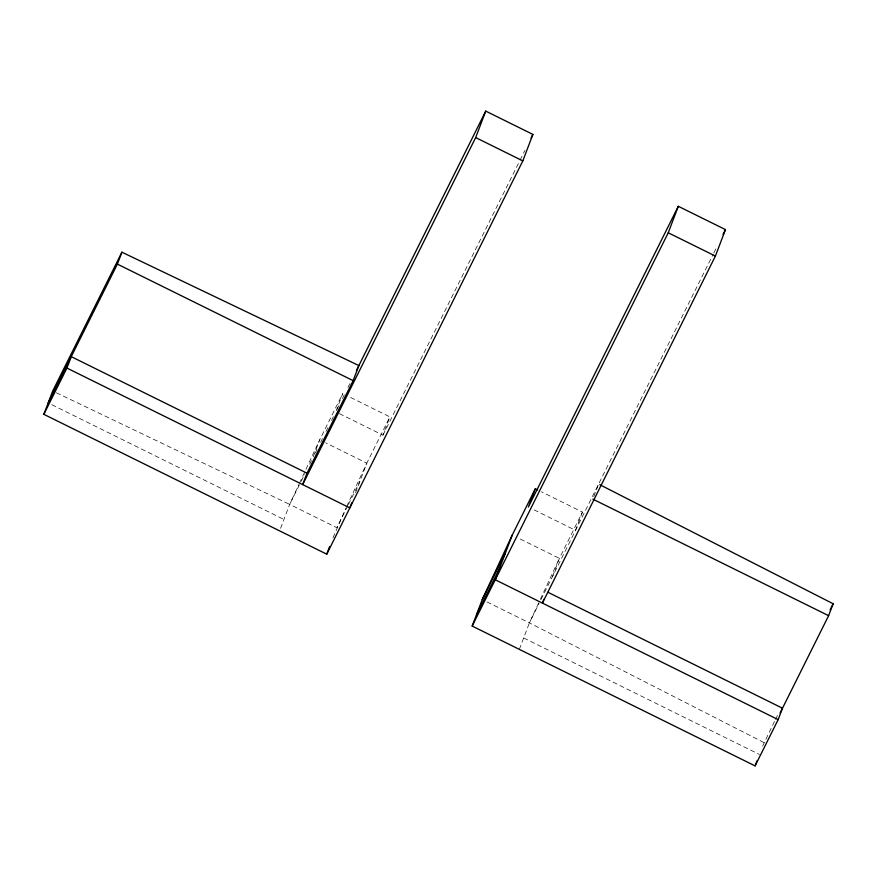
<?xml version="1.0" encoding="UTF-8"?>
<svg xmlns="http://www.w3.org/2000/svg" width="877" height="877" viewBox="0 0 877 877"><rect width="100%" height="100%" fill="white"/><g stroke="black" fill="none" stroke-linecap="round" stroke-linejoin="round"><path stroke-width="0.66" stroke-dasharray="4.38 3.29" d="M280.563 528.327L289.662 504.385L298.893 484.532M313.188 456.895L319.666 439.859L342.732 393.587L336.264 410.633M332.997 537.733L346.042 507.838M355.591 492.721L366.816 463.166L389.881 416.893L348.783 396.579M339.421 413.637L382.953 435.156L389.881 416.893M519.337 649.364L529.39 622.878L539.772 600.548M552.455 576.617L559.394 558.353L582.46 512.08L541.35 491.767M582.46 512.08L575.52 530.344L533.205 509.427M593.828 496.634L598.596 484.082L539.706 602.181M762.595 746.141L774.873 720.653M299.474 483.293L319.666 439.859M346.623 506.599L366.816 463.166L325.707 442.841M540.353 599.309L559.394 558.353L518.285 538.039M56.413 392.775L289.662 504.385L300.592 482.471M301.195 481.254L304.834 473.942M309.691 464.207L311.521 460.557M315.161 453.245L316.981 449.594M320.62 442.293L322.44 438.632M326.08 431.331L327.91 427.68M331.55 420.368L333.37 416.718M337.009 409.416L338.829 405.766M342.479 398.454L344.299 394.803M347.939 387.502L350.975 381.407M347.741 505.777L336.812 527.691L289.662 504.385M348.344 504.56L359.877 481.429M382.953 435.156L519.48 161.302M520.083 160.085L524.961 150.307M763.944 742.567L529.39 622.878L539.103 603.398M599.199 482.854L713.264 254.067M713.867 252.85L716.926 246.733M775.487 719.436L778.513 713.341M487.075 601.962L529.39 622.878M51.875 404.735L283.94 519.447M523.668 637.952L759.427 754.483"/><path stroke-width="1.32" d="M43.85 414.328L52.708 390.999L121.914 252.192L358.868 365.577L353.146 380.651L307.005 473.185L302.675 484.597L475.674 137.579L485.737 111.105L532.887 134.411L522.824 160.886L326.759 554.176L43.85 414.328L66.915 368.066L71.256 356.654L307.005 473.185M48.18 402.916L117.386 264.109L121.914 252.192M326.759 554.176L329.642 546.557M351.754 502.828L349.824 507.904L66.915 368.066M547.961 592.282L782.492 708.21L778.151 719.622L755.086 765.895L472.177 626.057L482.24 599.572L512.245 535.047L535.31 488.774L537.733 489.969M512.245 535.047L495.253 579.785L778.151 719.622M535.31 488.774L528.371 507.038L678.305 206.292L725.454 229.599L715.402 256.084L542.403 603.091L543.85 599.287M472.177 626.057L668.252 232.778L678.305 206.292M755.086 765.895L757.015 760.819M780.059 713.089L828.622 615.676L833.15 603.76L599.802 484.696M356.435 370.456L485.737 111.105M531.056 138.084L532.887 134.411M482.24 599.572L505.305 553.31M476.518 614.645L499.583 568.373M723.021 234.499L725.454 229.599M830.113 609.855L833.15 603.76M475.674 137.579L522.824 160.886M668.252 232.778L715.402 256.084M117.386 264.109L353.146 380.651M592.874 499.145L828.622 615.676"/></g></svg>
